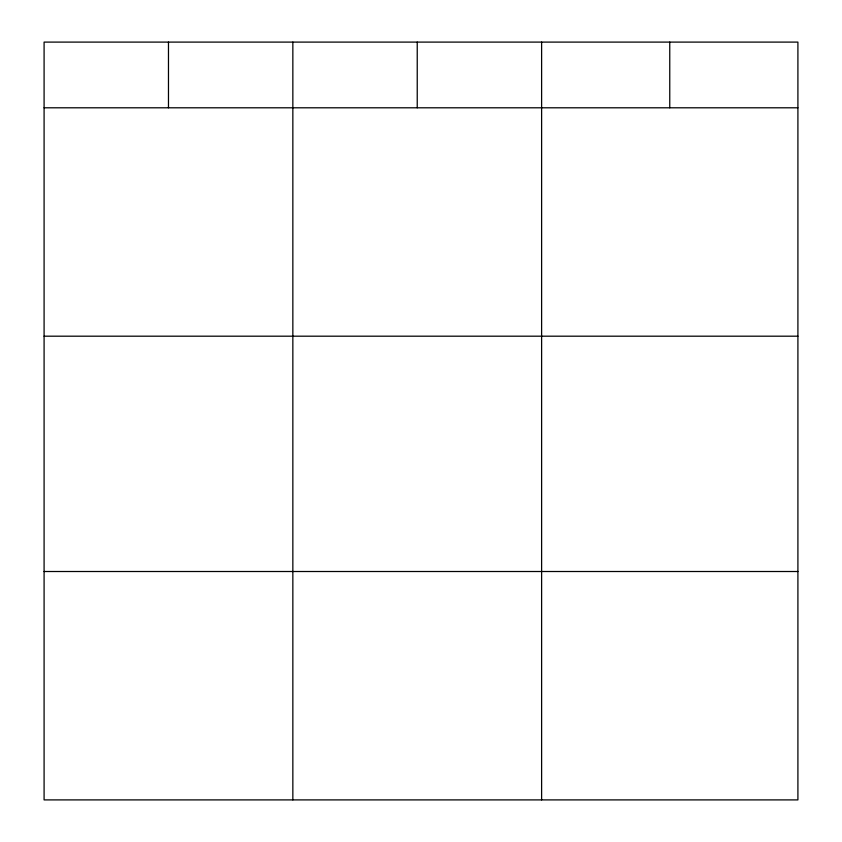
<?xml version="1.0" encoding="UTF-8"?>
<svg xmlns="http://www.w3.org/2000/svg" width="842" height="842" viewBox="0 0 842 842"><rect width="100%" height="100%" fill="white"/><g stroke="black" fill="none" stroke-linecap="round" stroke-linejoin="round"><path stroke-width="1.26" d="M797.911 336.19L797.911 42.1L44.089 42.1L44.089 799.9L797.911 799.9L797.911 336.19L44.089 336.19M44.089 107.797L797.911 107.797M44.089 571.508L797.911 571.508M669.758 42.1L669.758 107.797M541.616 42.1L541.616 799.9M417.232 42.1L417.232 107.797M292.848 42.1L292.848 799.9M168.474 42.1L168.474 107.797"/></g></svg>
